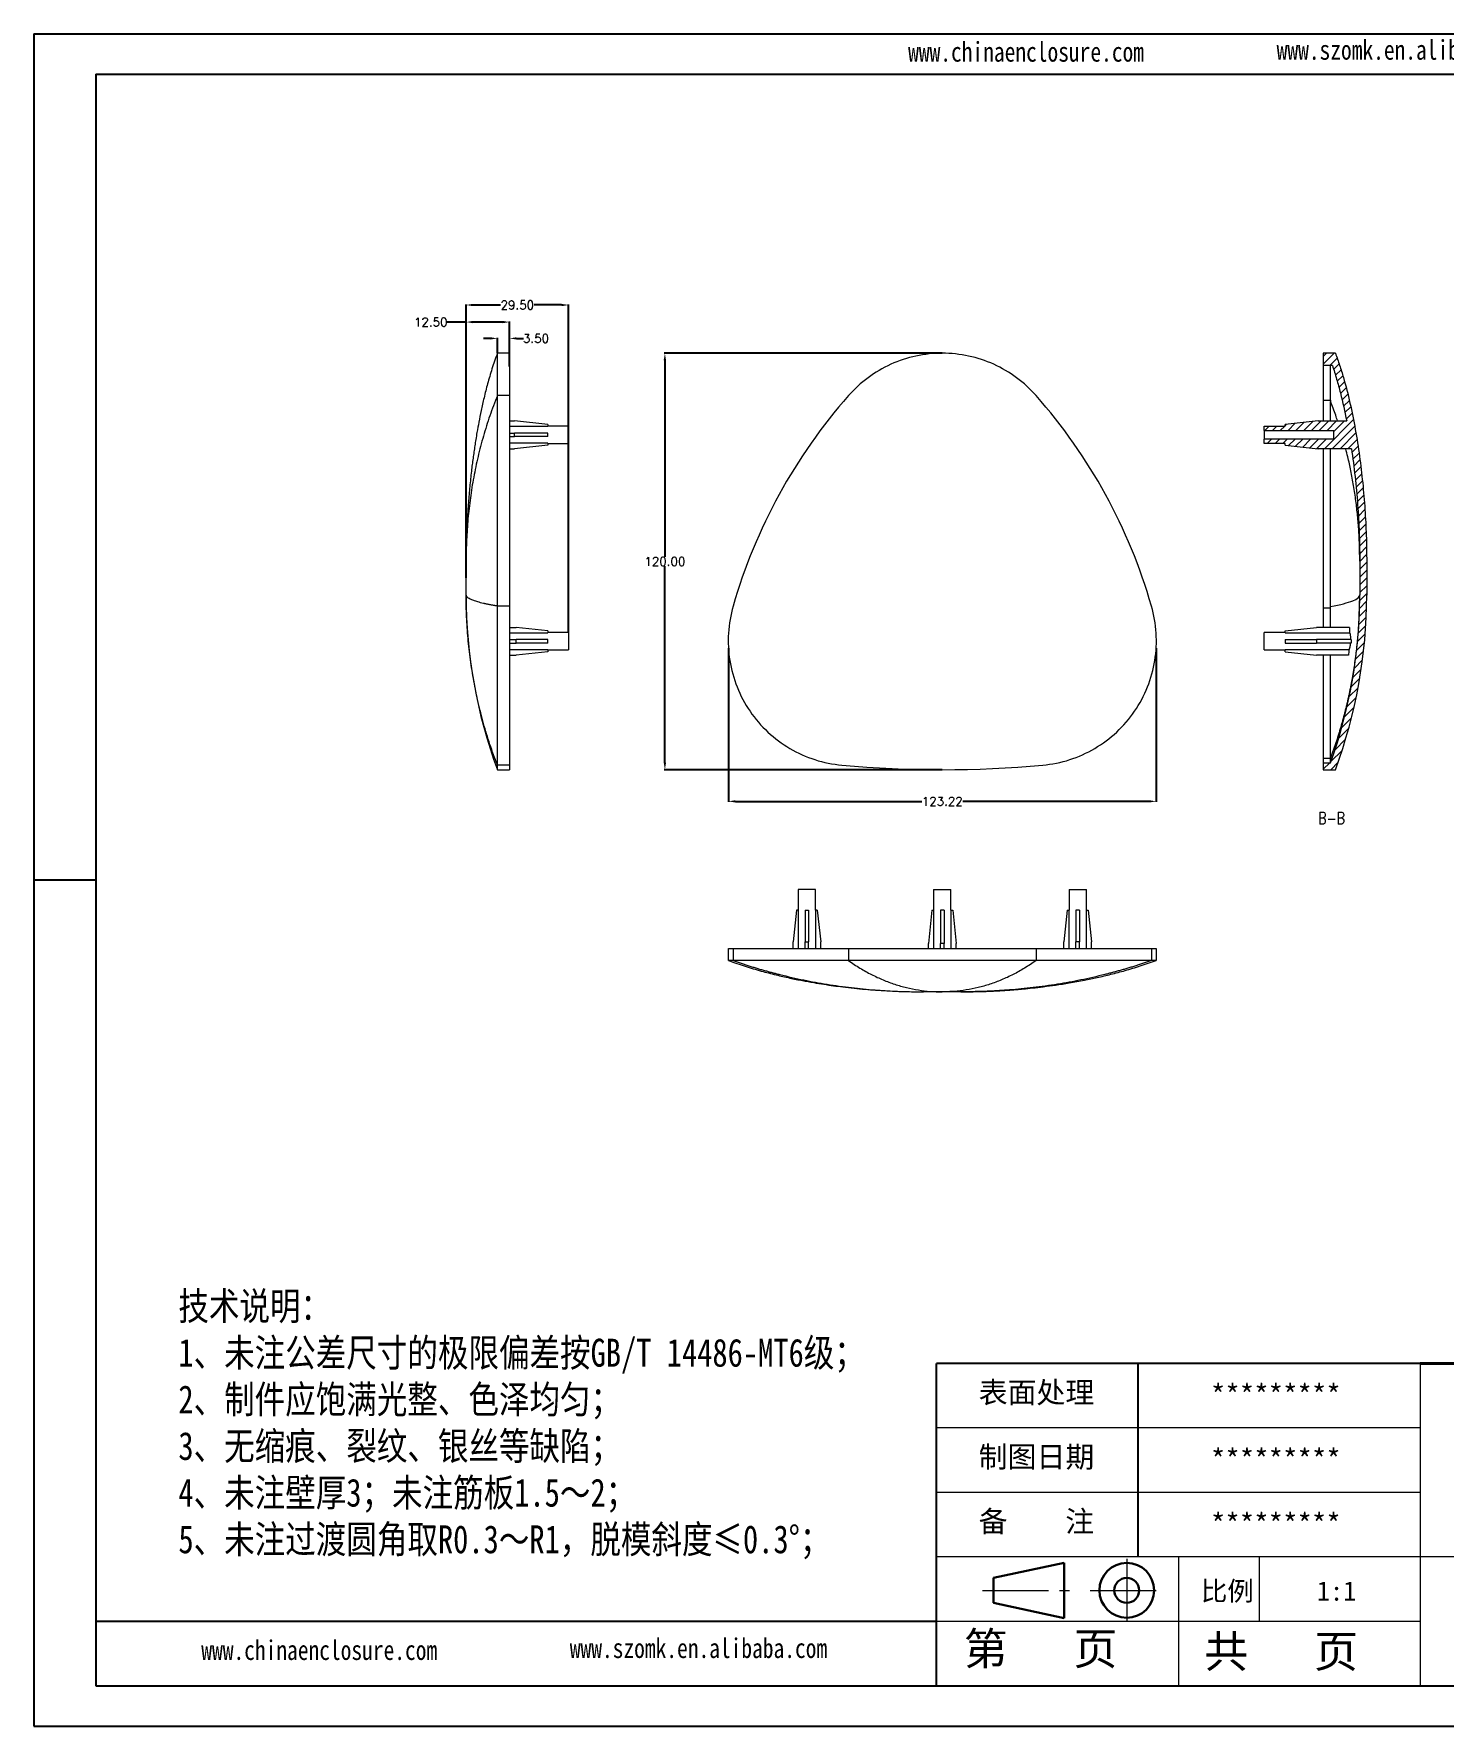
# Model space of a CAD drawing. Header units: inches. Extents: x 1474 to 2938, y 573 to 1061.
# Drawn here: x 2248.6 to 2654.8, y 573 to 1060.6 of the extents above; entities that cross this region are included whole.
import ezdxf

# ---------------------------------------------------------------- set-up
doc = ezdxf.new("R2010")
doc.units = ezdxf.units.IN
doc.linetypes.add('CENTER2', pattern=[28.575, 19.05, -3.175, 3.175, -3.175])
doc.layers.add('文字', color=81, linetype='Continuous')
for name, color, linetype, lineweight in [('粗实线', 7, 'Continuous', 30), ('细实线', 3, 'Continuous', 9), ('细点划线', 2, 'CENTER2', 9)]:
    doc.layers.add(name, color=color, linetype=linetype, lineweight=lineweight)
doc.styles.add('SLDTEXTSTYLE3', font='TXT', dxfattribs={"width": 0.75, "bigfont": 'bigfont'})
doc.styles.get("Standard").update_dxf_attribs({"font": 'txt', "bigfont": 'gbcbig.shx'})
doc.styles.add('宋体', font='', dxfattribs={"width": 0.8, "height": 3.5})
doc.styles.get('宋体').set_extended_font_data('SimSun')
doc.dimstyles.new('2.5', dxfattribs={"dimtxt": 2.5, "dimasz": 2, "dimexe": 0.18, "dimexo": 0.0625, "dimgap": 0.09, "dimtad": 0, "dimtih": 1, "dimtoh": 1, "dimzin": 0, "dimdsep": 46, "dimtxsty": 'Standard', "dimcen": 2, "dimadec": 0, "dimazin": 0, "dimtfac": 1, "dimtofl": 0, "dimtmove": 0, "dimatfit": 3, "dimfxl": 1, "dimtolj": 1, "dimtzin": 0, "dimarcsym": 0})

# ---------------------------------------------------------------- blocks, each defined once
blk = doc.blocks.new('*D110')
at = {"color": 0, "lineweight": -2}
for p, q in [((2510.19, 968.53), (2430.16, 968.53)), ((2430.34, 966.53), (2430.34, 909.87)), ((2430.34, 850.53), (2430.34, 907.19)), ((2510.19, 848.53), (2430.16, 848.53))]:
    blk.add_line(p, q, dxfattribs=at)
at = {"color": 0}
for points in [[(2430, 966.53), (2430.67, 966.53), (2430.34, 968.53)], [(2430, 850.53), (2430.67, 850.53), (2430.34, 848.53)]]:
    blk.add_solid(points, dxfattribs=at)
at = {"layer": 'Defpoints', "color": 0}
for p in [(2430.34, 968.53), (2510.25, 968.53), (2510.25, 848.53)]:
    blk.add_point(p, dxfattribs=at)
at = {"color": 0, "insert": (2430.34, 908.53), "char_height": 2.5, "attachment_point": 5}
blk.add_mtext('\\A1;120.00', dxfattribs=at)
blk = doc.blocks.new('*D111')
at = {"color": 0, "lineweight": -2}
for p, q in [((2448.64, 883.53), (2448.64, 839.24)), ((2571.86, 883.53), (2571.86, 839.24)), ((2450.64, 839.42), (2504.33, 839.42)), ((2569.86, 839.42), (2516.18, 839.42))]:
    blk.add_line(p, q, dxfattribs=at)
at = {"color": 0}
for points in [[(2450.64, 839.75), (2450.64, 839.08), (2448.64, 839.42)], [(2569.86, 839.75), (2569.86, 839.08), (2571.86, 839.42)]]:
    blk.add_solid(points, dxfattribs=at)
at = {"layer": 'Defpoints', "color": 0}
for p in [(2448.64, 883.6), (2571.86, 883.6), (2571.86, 839.42)]:
    blk.add_point(p, dxfattribs=at)
at = {"color": 0, "insert": (2510.25, 839.42), "char_height": 2.5, "attachment_point": 5}
blk.add_mtext('\\A1;123.22', dxfattribs=at)
blk = doc.blocks.new('*D116')
at = {"color": 0, "lineweight": -2}
for p, q in [((2373.08, 903.82), (2373.08, 982.61)), ((2375.08, 982.43), (2382.95, 982.43)), ((2400.58, 982.43), (2392.71, 982.43)), ((2402.58, 888.09), (2402.58, 982.61))]:
    blk.add_line(p, q, dxfattribs=at)
at = {"color": 0}
for points in [[(2375.08, 982.76), (2375.08, 982.09), (2373.08, 982.43)], [(2400.58, 982.76), (2400.58, 982.09), (2402.58, 982.43)]]:
    blk.add_solid(points, dxfattribs=at)
at = {"layer": 'Defpoints', "color": 0}
for p in [(2402.58, 982.43), (2373.08, 903.75), (2402.58, 888.03)]:
    blk.add_point(p, dxfattribs=at)
at = {"color": 0, "insert": (2387.83, 982.43), "char_height": 2.5, "attachment_point": 5}
blk.add_mtext('\\A1;29.50', dxfattribs=at)
blk = doc.blocks.new('*D117')
at = {"color": 0, "lineweight": -2}
for p, q in [((2380.08, 972.81), (2378.08, 972.81)), ((2382.08, 968.59), (2382.08, 972.99)), ((2385.58, 968.59), (2385.58, 972.99)), ((2387.58, 972.81), (2389.58, 972.81))]:
    blk.add_line(p, q, dxfattribs=at)
at = {"color": 0}
for points in [[(2380.08, 973.14), (2380.08, 972.48), (2382.08, 972.81)], [(2387.58, 973.14), (2387.58, 972.48), (2385.58, 972.81)]]:
    blk.add_solid(points, dxfattribs=at)
at = {"layer": 'Defpoints', "color": 0}
for p in [(2382.08, 972.81), (2382.08, 968.53), (2385.58, 968.53)]:
    blk.add_point(p, dxfattribs=at)
at = {"color": 0, "insert": (2393.21, 972.81), "char_height": 2.5, "attachment_point": 5}
blk.add_mtext('\\A1;3.50', dxfattribs=at)
blk = doc.blocks.new('*D118')
at = {"color": 0, "lineweight": -2}
for p, q in [((2373.08, 977.51), (2367.37, 977.51)), ((2373.08, 903.88), (2373.08, 977.69)), ((2383.58, 977.51), (2375.08, 977.51)), ((2385.58, 964.74), (2385.58, 977.69))]:
    blk.add_line(p, q, dxfattribs=at)
at = {"color": 0}
for points in [[(2375.08, 977.85), (2375.08, 977.18), (2373.08, 977.51)], [(2383.58, 977.85), (2383.58, 977.18), (2385.58, 977.51)]]:
    blk.add_solid(points, dxfattribs=at)
at = {"layer": 'Defpoints', "color": 0}
for p in [(2373.08, 977.51), (2385.58, 964.68), (2373.08, 903.82)]:
    blk.add_point(p, dxfattribs=at)
at = {"color": 0, "insert": (2362.9, 977.51), "char_height": 2.5, "attachment_point": 5}
blk.add_mtext('\\A1;12.50', dxfattribs=at)

msp = doc.modelspace()

# ---------------------------------------------------------------- hatches: boundary and pattern name
at = {"linetype": 'Continuous', "lineweight": 0}
h = msp.add_hatch(dxfattribs=at)
h.set_pattern_fill('ANSI31', color=4, scale=0.5, style=0)
edge = h.paths.add_edge_path(flags=0)
edge.add_spline(control_points=[(2628.107, 941.031), (2628.389, 939.13), (2628.645, 937.224), (2628.875, 935.316), (2629.408, 930.899), (2629.812, 926.464), (2630.087, 922.023), (2630.363, 917.566), (2630.503, 913.099), (2630.503, 908.634), (2630.503, 908.634), (2630.503, 908.634), (2630.503, 908.634)], knot_values=[0.0265525, 0.0265525, 0.0265525, 0.0265525, 0.0323113, 0.0323113, 0.0323113, 0.0456417, 0.0456417, 0.0456417, 0.0590201, 0.0590201, 0.0590201, 0.0590202, 0.0590202, 0.0590202, 0.0590202], weights=[1, 1, 1, 1, 1, 1, 1, 1, 1, 1, 1, 1, 1], degree=3, periodic=0)
edge.add_line((2630.503, 908.634), (2630.503, 898.82))
edge.add_arc((2487.503, 898.82), 143, 340.26402, 360, ccw=False)
edge.add_line((2622.103, 850.531), (2620.003, 850.531))
edge.add_line((2620.003, 850.531), (2620.003, 848.531))
edge.add_line((2620.003, 848.531), (2623.503, 848.531))
edge.add_arc((2487.503, 898.82), 145, 339.70695, 360)
edge.add_line((2632.503, 898.82), (2632.503, 908.634))
edge.add_spline(control_points=[(2632.503, 908.634), (2632.503, 908.634), (2632.503, 908.634), (2632.503, 908.634), (2632.503, 911.145), (2632.46, 913.657), (2632.373, 916.167), (2632.286, 918.674), (2632.155, 921.18), (2631.983, 923.682), (2631.64, 928.667), (2631.14, 933.644), (2630.472, 938.596), (2629.786, 943.678), (2628.922, 948.742), (2627.798, 953.745), (2626.674, 958.752), (2625.249, 963.704), (2623.503, 968.531)], knot_values=[-0.0000001, -0.0000001, -0.0000001, -0.0000001, 0, 0, 0, 0.0075342, 0.0075342, 0.0075342, 0.0150594, 0.0150594, 0.0150594, 0.0300558, 0.0300558, 0.0300558, 0.0454479, 0.0454479, 0.0454479, 0.0608686, 0.0608686, 0.0608686, 0.0608686], weights=[1, 1, 1, 1, 1, 1, 1, 1, 1, 1, 1, 1, 1, 1, 1, 1, 1, 1, 1], degree=3, periodic=0)
edge.add_line((2623.503, 968.531), (2620.003, 968.531))
edge.add_line((2620.003, 968.531), (2620.003, 965.031))
edge.add_line((2620.003, 965.031), (2622.61, 965.031))
edge.add_spline(control_points=[(2622.61, 965.031), (2624.13, 960.529), (2625.316, 955.91), (2626.291, 951.259), (2626.447, 950.518), (2626.597, 949.775), (2626.741, 949.031)], knot_values=[0.0019206, 0.0019206, 0.0019206, 0.0019206, 0.016175, 0.016175, 0.016175, 0.0184446, 0.0184446, 0.0184446, 0.0184446], weights=[1, 1, 1, 1, 1, 1, 1], degree=3, periodic=0)
edge.add_line((2626.741, 949.031), (2618.554, 949.031))
edge.add_line((2618.554, 949.031), (2609.003, 948.031))
edge.add_line((2609.003, 948.031), (2609.003, 947.531))
edge.add_line((2609.003, 947.531), (2603.003, 947.531))
edge.add_line((2603.003, 947.531), (2603.003, 946.281))
edge.add_line((2603.003, 946.281), (2623.003, 946.281))
edge.add_line((2623.003, 946.281), (2623.003, 943.781))
edge.add_line((2623.003, 943.781), (2603.003, 943.781))
edge.add_line((2603.003, 943.781), (2603.003, 942.531))
edge.add_line((2603.003, 942.531), (2609.003, 942.531))
edge.add_line((2609.003, 942.531), (2609.003, 942.031))
edge.add_line((2609.003, 942.031), (2618.554, 941.031))
edge.add_line((2618.554, 941.031), (2628.107, 941.031))

# ---------------------------------------------------------------- linework, layer by layer
for p, q in [((2248.556, 1060.556), (2938.16, 1060.556)), ((2248.556, 1060.556), (2248.556, 572.957)), ((2266.4, 1048.946), (2926.551, 1048.946)), ((2266.4, 1048.946), (2266.4, 584.566)), ((2266.4, 816.756), (2248.556, 816.756)), ((2248.556, 798.697), (2248.556, 572.957)), ((2647.923, 677.442), (2508.609, 677.442)), ((2508.609, 584.566), (2508.609, 677.442)), ((2566.656, 621.717), (2566.656, 677.442)), ((2508.609, 603.141), (2266.4, 603.141)), ((2266.4, 584.566), (2926.551, 584.566)), ((2248.556, 572.957), (2938.16, 572.957)), ((2248.556, 572.957), (2567.817, 572.957))]:
    msp.add_line(p, q)
at = {"color": 7, "linetype": 'Continuous', "lineweight": 15}
for p, q in [((2385.581, 968.531), (2382.081, 968.531)), ((2620.003, 968.531), (2620.003, 965.031)), ((2623.503, 968.531), (2620.003, 968.531)), ((2622.61, 965.031), (2620.003, 965.031)), ((2382.081, 895.681), (2382.081, 956.32)), ((2385.581, 956.32), (2382.081, 956.32)), ((2385.581, 956.32), (2385.581, 895.681)), ((2620.003, 954.999), (2622.102, 954.999)), ((2620.003, 954.999), (2620.003, 949.031)), ((2622.103, 949.031), (2622.103, 954.655)), ((2385.581, 949.031), (2387.029, 949.031)), ((2385.581, 947.48), (2396.581, 947.48)), ((2396.581, 948.031), (2387.029, 949.031)), ((2396.581, 948.031), (2396.581, 947.48)), ((2402.581, 947.531), (2396.581, 947.531)), ((2402.581, 947.531), (2402.581, 942.531)), ((2603.003, 946.281), (2603.003, 947.531)), ((2603.003, 947.531), (2609.003, 947.531)), ((2603.003, 946.281), (2623.003, 946.281)), ((2603.003, 946.281), (2603.003, 943.781)), ((2618.554, 949.031), (2609.003, 948.031)), ((2609.003, 947.531), (2609.003, 948.031)), ((2618.554, 949.031), (2626.741, 949.031)), ((2623.003, 943.781), (2623.003, 946.281)), ((2385.581, 945.531), (2387.029, 945.531)), ((2385.581, 944.531), (2387.029, 944.531)), ((2396.581, 942.581), (2385.581, 942.581)), ((2387.029, 944.531), (2387.029, 945.531)), ((2396.581, 945.531), (2387.029, 945.531)), ((2396.581, 944.531), (2387.029, 944.531)), ((2396.581, 942.031), (2387.029, 941.031)), ((2396.581, 944.531), (2396.581, 945.531)), ((2396.581, 942.581), (2396.581, 942.031)), ((2396.581, 942.531), (2402.581, 942.531)), ((2603.003, 942.531), (2603.003, 943.781)), ((2623.003, 943.781), (2603.003, 943.781)), ((2609.003, 942.531), (2603.003, 942.531)), ((2609.003, 942.031), (2609.003, 942.531)), ((2609.003, 942.031), (2618.554, 941.031)), ((2385.581, 941.031), (2387.029, 941.031)), ((2628.107, 941.031), (2618.554, 941.031)), ((2620.003, 941.031), (2620.003, 895.127)), ((2622.103, 895.573), (2622.103, 941.031)), ((2373.081, 898.874), (2373.081, 908.634)), ((2630.503, 908.634), (2630.503, 898.82)), ((2632.503, 908.634), (2632.503, 898.82)), ((2373.081, 898.82), (2373.081, 898.874)), ((2385.581, 895.681), (2382.081, 895.681)), ((2620.003, 895.127), (2622.102, 895.127)), ((2385.581, 889.531), (2387.524, 889.531)), ((2385.581, 887.98), (2396.581, 887.98)), ((2396.581, 888.531), (2387.524, 889.531)), ((2396.581, 888.531), (2396.581, 887.98)), ((2402.581, 888.031), (2396.581, 888.031)), ((2402.581, 888.031), (2402.581, 883.031)), ((2609.003, 888.031), (2603.003, 888.031)), ((2603.003, 885.531), (2603.003, 888.031)), ((2609.003, 888.531), (2618.059, 889.531)), ((2609.003, 887.98), (2609.003, 888.531)), ((2609.003, 887.98), (2627.562, 887.98)), ((2627.578, 889.531), (2618.059, 889.531)), ((2385.581, 886.031), (2387.524, 886.031)), ((2385.581, 885.031), (2387.524, 885.031)), ((2396.581, 883.081), (2385.581, 883.081)), ((2387.524, 885.031), (2387.524, 886.031)), ((2396.581, 886.031), (2387.524, 886.031)), ((2396.581, 885.031), (2387.524, 885.031)), ((2396.581, 885.031), (2396.581, 886.031)), ((2396.581, 883.081), (2396.581, 882.531)), ((2396.581, 883.031), (2402.581, 883.031)), ((2603.003, 883.031), (2603.003, 885.531)), ((2603.003, 883.031), (2609.003, 883.031)), ((2609.003, 886.031), (2609.003, 885.031)), ((2609.003, 886.031), (2618.059, 886.031)), ((2609.003, 885.031), (2618.059, 885.031)), ((2627.378, 883.081), (2609.003, 883.081)), ((2609.003, 882.531), (2609.003, 883.081)), ((2628.067, 886.031), (2618.059, 886.031)), ((2618.059, 886.031), (2618.059, 885.031)), ((2628.021, 885.031), (2618.059, 885.031)), ((2385.581, 881.531), (2387.524, 881.531)), ((2396.581, 882.531), (2387.524, 881.531)), ((2609.003, 882.531), (2618.059, 881.531)), ((2627.28, 881.531), (2618.059, 881.531)), ((2385.581, 849.85), (2382.081, 849.85)), ((2382.081, 848.531), (2382.081, 849.85)), ((2382.081, 848.531), (2385.581, 848.531)), ((2385.581, 849.85), (2385.581, 848.531)), ((2620.003, 851.841), (2622.101, 851.841)), ((2620.003, 851.841), (2620.003, 850.531)), ((2620.003, 850.531), (2620.003, 848.531)), ((2620.003, 850.531), (2622.103, 850.531)), ((2620.003, 848.531), (2623.503, 848.531)), ((2622.103, 850.531), (2622.103, 851.797)), ((2468.752, 814.042), (2468.752, 808.042)), ((2473.752, 814.042), (2468.752, 814.042)), ((2473.752, 808.042), (2473.752, 814.042)), ((2507.752, 814.042), (2507.752, 808.042)), ((2507.752, 814.042), (2512.752, 814.042)), ((2512.752, 808.042), (2512.752, 814.042)), ((2546.752, 814.042), (2546.752, 808.042)), ((2546.752, 814.042), (2551.752, 814.042)), ((2551.752, 808.042), (2551.752, 814.042)), ((2468.252, 808.042), (2467.252, 798.986)), ((2468.803, 808.042), (2468.252, 808.042)), ((2468.803, 797.042), (2468.803, 808.042)), ((2470.752, 808.042), (2470.752, 798.986)), ((2470.752, 808.042), (2471.752, 808.042)), ((2471.752, 808.042), (2471.752, 798.986)), ((2473.702, 808.042), (2473.702, 797.042)), ((2474.252, 808.042), (2473.702, 808.042)), ((2474.252, 808.042), (2475.252, 798.986)), ((2507.252, 808.042), (2506.252, 798.49)), ((2507.252, 808.042), (2507.803, 808.042)), ((2507.803, 797.042), (2507.803, 808.042)), ((2510.752, 808.042), (2509.752, 808.042)), ((2509.752, 808.042), (2509.752, 798.49)), ((2510.752, 808.042), (2510.752, 798.49)), ((2512.702, 808.042), (2512.702, 797.042)), ((2512.702, 808.042), (2513.252, 808.042)), ((2513.252, 808.042), (2514.252, 798.49)), ((2546.252, 808.042), (2545.252, 798.986)), ((2546.252, 808.042), (2546.803, 808.042)), ((2546.803, 797.042), (2546.803, 808.042)), ((2549.752, 808.042), (2548.752, 808.042)), ((2548.752, 808.042), (2548.752, 798.986)), ((2549.752, 808.042), (2549.752, 798.986)), ((2551.702, 808.042), (2551.702, 797.042)), ((2551.702, 808.042), (2552.252, 808.042)), ((2552.252, 808.042), (2553.252, 798.986)), ((2448.583, 797.042), (2448.583, 793.542)), ((2449.994, 797.042), (2449.994, 793.542)), ((2449.994, 797.042), (2483.233, 797.042)), ((2467.252, 797.042), (2467.252, 798.986)), ((2470.752, 798.986), (2471.752, 798.986)), ((2470.752, 797.042), (2470.752, 798.986)), ((2471.752, 797.042), (2471.752, 798.986)), ((2475.252, 797.042), (2475.252, 798.986)), ((2483.233, 797.042), (2483.233, 793.542)), ((2506.252, 797.042), (2506.252, 798.49)), ((2510.752, 798.49), (2509.752, 798.49)), ((2509.752, 797.042), (2509.752, 798.49)), ((2510.752, 797.042), (2510.752, 798.49)), ((2514.252, 797.042), (2514.252, 798.49)), ((2537.272, 797.042), (2537.272, 793.542)), ((2537.272, 797.042), (2570.511, 797.042)), ((2545.252, 797.042), (2545.252, 798.986)), ((2549.752, 798.986), (2548.752, 798.986)), ((2548.752, 797.042), (2548.752, 798.986)), ((2549.752, 797.042), (2549.752, 798.986)), ((2553.252, 797.042), (2553.252, 798.986)), ((2570.511, 797.042), (2570.511, 793.542)), ((2571.922, 793.542), (2571.922, 797.042)), ((2483.233, 793.542), (2449.994, 793.542)), ((2570.511, 793.542), (2537.272, 793.542)), ((2510.252, 784.542), (2504.882, 784.542)), ((2515.623, 784.542), (2510.252, 784.542))]:
    msp.add_line(p, q, dxfattribs=at)
for centre, radius, start, end in [((2601.882, 851.854), 158.085, 138.63725, 163.90467), ((2418.622, 851.854), 158.085, 16.09533, 41.36275), ((2518.081, 898.82), 145, 180, 200.29305), ((2487.503, 898.82), 143, 340.26402, 0), ((2487.503, 898.82), 145, 339.70695, 0), ((2510.252, 1166.793), 318.262, 264.78215, 275.21785)]:
    msp.add_arc(centre, radius, start, end, dxfattribs=at)
for points, knots in [([(2382.081, 968.531), (2381.55, 967.028), (2380.522, 964.118), (2379.272, 959.828), (2378.248, 955.822), (2377.419, 952.137), (2376.751, 948.806), (2376.248, 946.024), (2375.87, 943.753), (2375.578, 941.878), (2375.314, 940.081), (2375.064, 938.268), (2374.825, 936.415), (2374.497, 933.689), (2374.112, 930.049), (2373.721, 925.543), (2373.423, 921.098), (2373.222, 916.836), (2373.102, 912.708), (2373.088, 909.996), (2373.081, 908.634)], [0, 0, 0, 0, 0.0785798, 0.152108, 0.2202285, 0.2824086, 0.3383212, 0.3876894, 0.4217712, 0.4518301, 0.4812541, 0.511337, 0.5420554, 0.5733834, 0.6466875, 0.7224934, 0.7963899, 0.8663104, 0.9328279, 1, 1, 1, 1]), ([(2382.081, 956.32), (2382.081, 958.232), (2382.081, 959.964), (2382.081, 962.992), (2382.081, 964.288), (2382.081, 966.385), (2382.081, 967.187), (2382.081, 968.26), (2382.081, 968.531), (2382.081, 968.531)], [0.5, 0.5, 0.5, 0.5, 0.625, 0.625, 0.75, 0.75, 0.875, 0.875, 1, 1, 1, 1]), ([(2385.581, 968.531), (2385.581, 968.53), (2385.581, 968.528), (2385.581, 968.513), (2385.581, 968.489), (2385.581, 968.456), (2385.581, 968.413), (2385.581, 968.36), (2385.581, 968.298), (2385.581, 968.227), (2385.581, 968.145), (2385.581, 968.054), (2385.581, 967.954), (2385.581, 967.844), (2385.581, 967.507), (2385.581, 966.787), (2385.581, 965.398), (2385.581, 963.641), (2385.581, 962.033), (2385.581, 960.819), (2385.581, 960.131), (2385.581, 959.419), (2385.581, 958.682), (2385.581, 957.92), (2385.581, 957.135), (2385.581, 956.592), (2385.581, 956.32)], [0, 0, 0, 0, 0.0192893, 0.0385508, 0.0577896, 0.0770107, 0.0962195, 0.1154209, 0.1346202, 0.1538225, 0.1730329, 0.1922567, 0.2114989, 0.2307646, 0.250059, 0.3750222, 0.5000034, 0.6249666, 0.7499478, 0.7857453, 0.8214627, 0.8571328, 0.8927886, 0.9284631, 0.9641893, 1, 1, 1, 1]), ([(2537.272, 956.32), (2535.589, 958.232), (2533.702, 959.964), (2529.607, 962.992), (2527.398, 964.288), (2522.757, 966.385), (2520.324, 967.187), (2515.345, 968.26), (2512.799, 968.531), (2507.706, 968.531), (2505.159, 968.26), (2500.18, 967.187), (2497.748, 966.385), (2493.106, 964.288), (2490.898, 962.992), (2486.802, 959.964), (2484.916, 958.232), (2483.233, 956.32)], [0, 0, 0, 0, 0.125, 0.125, 0.25, 0.25, 0.375, 0.375, 0.5, 0.5, 0.625, 0.625, 0.75, 0.75, 0.875, 0.875, 1, 1, 1, 1]), ([(2623.503, 968.531), (2623.918, 967.382), (2624.32, 966.236), (2625.089, 963.914), (2625.455, 962.735), (2626.5, 959.14), (2627.129, 956.685), (2628.266, 951.696), (2628.774, 949.158), (2629.681, 944.041), (2630.081, 941.462), (2630.785, 936.301), (2631.089, 933.72), (2631.607, 928.593), (2631.822, 926.051), (2632.165, 921.015), (2632.292, 918.52), (2632.419, 914.803), (2632.466, 912.95), (2632.497, 910.484), (2632.503, 909.251), (2632.503, 908.634)], [0, 0, 0, 0, 0.0625, 0.0625, 0.125, 0.125, 0.25, 0.25, 0.375, 0.375, 0.5, 0.5, 0.625, 0.625, 0.75, 0.75, 0.875, 0.875, 0.9375, 0.96875, 1, 1, 1, 1]), ([(2620.003, 964.982), (2620.003, 964.892), (2620.003, 964.535), (2620.003, 963.672), (2620.003, 962.397), (2620.003, 960.885), (2620.003, 959.15), (2620.003, 957.203), (2620.003, 955.734), (2620.003, 954.999)], [0, 0, 0, 0, 0.0528379, 0.2089163, 0.3649944, 0.5213243, 0.6776531, 0.8388269, 1, 1, 1, 1]), ([(2622.102, 954.999), (2622.099, 955.519), (2622.094, 956.744), (2622.089, 958.51), (2622.087, 960.272), (2622.086, 961.838), (2622.087, 963.19), (2622.088, 964.272), (2622.089, 964.795), (2622.089, 965.031)], [0, 0, 0, 0, 0.1124671, 0.2648095, 0.4176962, 0.5705827, 0.7229249, 0.8752713, 1, 1, 1, 1]), ([(2622.61, 965.031), (2623.051, 963.724), (2623.465, 962.41), (2624.237, 959.766), (2624.598, 958.437), (2625.618, 954.433), (2626.215, 951.738), (2626.741, 949.031)], [0, 0, 0, 0, 0.25, 0.25, 0.5, 0.5, 1, 1, 1, 1]), ([(2382.081, 956.32), (2381.693, 955.356), (2381.319, 954.389), (2380.597, 952.451), (2380.25, 951.481), (2379.246, 948.563), (2378.629, 946.611), (2377.496, 942.692), (2376.98, 940.725), (2376.047, 936.777), (2375.629, 934.796), (2374.891, 930.821), (2374.571, 928.826), (2374.023, 924.823), (2373.797, 922.815), (2373.437, 918.786), (2373.303, 916.764), (2373.169, 913.722), (2373.119, 912.199), (2373.086, 910.163), (2373.081, 909.144), (2373.081, 908.634)], [0, 0, 0, 0, 0.0625, 0.0625, 0.125, 0.125, 0.25, 0.25, 0.375, 0.375, 0.5, 0.5, 0.625, 0.625, 0.75, 0.75, 0.875, 0.875, 0.9375, 0.96875, 1, 1, 1, 1]), ([(2628.107, 941.031), (2628.505, 938.352), (2628.849, 935.663), (2629.442, 930.276), (2629.691, 927.578), (2630.094, 922.174), (2630.248, 919.467), (2630.401, 915.407), (2630.439, 914.053), (2630.477, 912.021), (2630.487, 911.344), (2630.499, 909.989), (2630.503, 909.31), (2630.503, 908.634)], [0, 0, 0, 0, 0.25, 0.25, 0.5, 0.5, 0.75, 0.75, 0.875, 0.875, 0.9375, 0.9375, 1, 1, 1, 1]), ([(2382.081, 895.681), (2381.948, 895.703), (2381.685, 895.747), (2381.302, 895.814), (2380.93, 895.88), (2380.569, 895.946), (2380.219, 896.011), (2379.88, 896.076), (2379.551, 896.141), (2379.232, 896.206), (2378.924, 896.271), (2378.625, 896.335), (2378.337, 896.399), (2377.566, 896.575), (2376.452, 896.859), (2375.193, 897.26), (2374.24, 897.659), (2373.697, 897.984), (2373.408, 898.227), (2373.257, 898.393), (2373.154, 898.556), (2373.092, 898.716), (2373.084, 898.821), (2373.081, 898.874)], [0, 0, 0, 0, 0.02164384, 0.04315508, 0.06453369, 0.08577966, 0.10689296, 0.12787359, 0.14872153, 0.16943676, 0.19001927, 0.21046906, 0.23078612, 0.25097044, 0.3780221, 0.50005703, 0.62729016, 0.74918142, 0.80118472, 0.85226821, 0.90243168, 0.95167537, 1, 1, 1, 1]), ([(2382.081, 849.85), (2381.699, 850.842), (2381.33, 851.836), (2380.618, 853.829), (2380.275, 854.827), (2379.283, 857.827), (2378.671, 859.834), (2377.545, 863.863), (2377.03, 865.885), (2376.097, 869.943), (2375.678, 871.98), (2374.935, 876.066), (2374.61, 878.116), (2374.053, 882.23), (2373.822, 884.294), (2373.544, 887.401), (2373.463, 888.438), (2373.324, 890.516), (2373.266, 891.556), (2373.173, 893.641), (2373.139, 894.685), (2373.092, 896.777), (2373.081, 897.825), (2373.081, 898.874)], [0, 0, 0, 0, 0.0625, 0.0625, 0.125, 0.125, 0.25, 0.25, 0.375, 0.375, 0.5, 0.5, 0.625, 0.625, 0.75, 0.75, 0.8125, 0.8125, 0.875, 0.875, 0.9375, 0.9375, 1, 1, 1, 1]), ([(2622.103, 895.573), (2624.996, 896.097), (2627.092, 896.633), (2629.847, 897.731), (2630.503, 898.293), (2630.503, 898.874)], [0, 0, 0, 0, 0.5, 0.5, 1, 1, 1, 1]), ([(2622.103, 851.797), (2622.235, 852.154), (2622.499, 852.869), (2622.883, 853.942), (2623.258, 855.017), (2623.622, 856.092), (2623.976, 857.167), (2624.32, 858.243), (2624.654, 859.319), (2624.978, 860.395), (2625.292, 861.472), (2625.596, 862.548), (2625.891, 863.625), (2626.175, 864.701), (2626.45, 865.777), (2626.716, 866.853), (2626.971, 867.929), (2627.218, 869.004), (2627.455, 870.078), (2627.682, 871.152), (2627.9, 872.226), (2628.109, 873.298), (2628.382, 874.763), (2628.703, 876.619), (2629.054, 878.868), (2629.365, 881.113), (2629.638, 883.354), (2629.872, 885.59), (2630.069, 887.82), (2630.229, 890.044), (2630.352, 892.262), (2630.439, 894.473), (2630.493, 896.676), (2630.499, 898.142), (2630.503, 898.874)], [0, 0, 0, 0, 0.0235937, 0.0471427, 0.070647, 0.0941066, 0.1175213, 0.1408912, 0.1642163, 0.1874965, 0.2107317, 0.2339219, 0.2570671, 0.2801672, 0.3032221, 0.3262319, 0.3491965, 0.3721158, 0.3949898, 0.4178185, 0.4406017, 0.4633395, 0.4860317, 0.5336186, 0.5810349, 0.6282799, 0.6753531, 0.7222538, 0.7689813, 0.8155351, 0.8619145, 0.9081189, 0.9541476, 1, 1, 1, 1]), ([(2382.081, 849.85), (2382.081, 850.09), (2382.081, 850.621), (2382.081, 852.238), (2382.081, 853.324), (2382.081, 856), (2382.081, 857.589), (2382.081, 861.195), (2382.081, 863.21), (2382.081, 867.572), (2382.081, 869.917), (2382.081, 874.823), (2382.081, 877.384), (2382.081, 882.599), (2382.081, 885.253), (2382.081, 890.525), (2382.081, 893.143), (2382.081, 895.681)], [0, 0, 0, 0, 0.125, 0.125, 0.25, 0.25, 0.375, 0.375, 0.5, 0.5, 0.625, 0.625, 0.75, 0.75, 0.875, 0.875, 1, 1, 1, 1]), ([(2385.581, 895.681), (2385.581, 895.5), (2385.581, 895.137), (2385.581, 894.589), (2385.581, 894.04), (2385.581, 893.489), (2385.581, 892.935), (2385.581, 892.38), (2385.581, 891.358), (2385.581, 889.864), (2385.581, 887.891), (2385.581, 885.91), (2385.581, 883.27), (2385.581, 879.98), (2385.581, 876.104), (2385.581, 872.343), (2385.581, 868.744), (2385.581, 865.35), (2385.581, 862.203), (2385.581, 859.339), (2385.581, 856.794), (2385.581, 854.599), (2385.581, 853.083), (2385.581, 852.07), (2385.581, 851.412), (2385.581, 850.857), (2385.581, 850.483), (2385.581, 850.237), (2385.581, 850.08), (2385.581, 849.948), (2385.581, 849.882), (2385.581, 849.85)], [0, 0, 0, 0, 0.0089306, 0.0178578, 0.026784, 0.0357112, 0.0446417, 0.0535777, 0.0625215, 0.0937896, 0.1250352, 0.1562721, 0.1875492, 0.2500395, 0.3125298, 0.3750201, 0.4375104, 0.5000007, 0.562491, 0.6249812, 0.6874715, 0.7499618, 0.8124521, 0.8437206, 0.8749661, 0.906203, 0.9374798, 0.9531226, 0.968749, 0.9843709, 1, 1, 1, 1]), ([(2449.994, 895.681), (2449.262, 893.143), (2448.81, 890.525), (2448.489, 885.253), (2448.619, 882.599), (2449.457, 877.384), (2450.164, 874.823), (2452.12, 869.917), (2453.368, 867.572), (2456.348, 863.21), (2458.079, 861.195), (2461.939, 857.589), (2464.068, 856), (2468.622, 853.324), (2471.047, 852.238), (2476.075, 850.621), (2478.679, 850.09), (2481.309, 849.85)], [0, 0, 0, 0, 0.125, 0.125, 0.25, 0.25, 0.375, 0.375, 0.5, 0.5, 0.625, 0.625, 0.75, 0.75, 0.875, 0.875, 1, 1, 1, 1]), ([(2539.196, 849.85), (2541.826, 850.09), (2544.429, 850.621), (2549.458, 852.238), (2551.882, 853.324), (2556.436, 856), (2558.565, 857.589), (2562.425, 861.195), (2564.156, 863.21), (2567.136, 867.572), (2568.385, 869.917), (2570.341, 874.823), (2571.048, 877.384), (2571.885, 882.599), (2572.016, 885.253), (2571.695, 890.525), (2571.243, 893.143), (2570.511, 895.681)], [0, 0, 0, 0, 0.125, 0.125, 0.25, 0.25, 0.375, 0.375, 0.5, 0.5, 0.625, 0.625, 0.75, 0.75, 0.875, 0.875, 1, 1, 1, 1]), ([(2620.003, 895.127), (2620.003, 894.204), (2620.003, 892.362), (2620.003, 890.473), (2620.003, 889.531)], [0, 0, 0, 0, 0.5010815, 1, 1, 1, 1]), ([(2622.089, 889.531), (2622.09, 890.258), (2622.092, 892.151), (2622.098, 893.993), (2622.102, 895.127)], [0, 0, 0, 0, 0.3842626, 1, 1, 1, 1]), ([(2627.562, 887.98), (2627.603, 887.932), (2627.642, 887.849), (2627.692, 887.678), (2627.708, 887.613), (2627.738, 887.469), (2627.751, 887.388), (2627.775, 887.216), (2627.786, 887.125), (2627.804, 886.93), (2627.811, 886.826), (2627.829, 886.502), (2627.834, 886.273), (2627.832, 886.031)], [0, 0, 0, 0, 0.25, 0.25, 0.375, 0.375, 0.5, 0.5, 0.625, 0.625, 0.75, 0.75, 1, 1, 1, 1]), ([(2627.79, 885.031), (2627.771, 884.792), (2627.746, 884.557), (2627.689, 884.129), (2627.655, 883.93), (2627.601, 883.674), (2627.582, 883.595), (2627.543, 883.45), (2627.523, 883.384), (2627.462, 883.213), (2627.42, 883.13), (2627.378, 883.081)], [0, 0, 0, 0, 0.25, 0.25, 0.5, 0.5, 0.625, 0.625, 0.75, 0.75, 1, 1, 1, 1]), ([(2620.003, 881.531), (2620.003, 881.332), (2620.003, 880.181), (2620.003, 878.105), (2620.003, 875.333), (2620.003, 872.64), (2620.003, 870.042), (2620.003, 867.552), (2620.003, 865.188), (2620.003, 862.972), (2620.003, 860.921), (2620.003, 859.043), (2620.003, 857.352), (2620.003, 855.864), (2620.003, 854.593), (2620.003, 853.541), (2620.003, 852.717), (2620.003, 852.137), (2620.003, 851.936), (2620.003, 851.841)], [0, 0, 0, 0, 0.0129635, 0.075235, 0.1375064, 0.1995559, 0.2615989, 0.3238635, 0.3861281, 0.4481713, 0.510245, 0.5725409, 0.6348365, 0.69691, 0.7589416, 0.8211945, 0.8834475, 0.9454792, 1, 1, 1, 1]), ([(2622.101, 851.841), (2622.098, 851.948), (2622.091, 852.161), (2622.085, 852.772), (2622.082, 853.603), (2622.081, 854.677), (2622.082, 855.98), (2622.083, 857.515), (2622.086, 859.283), (2622.088, 861.361), (2622.09, 863.761), (2622.091, 866.324), (2622.091, 868.895), (2622.091, 871.432), (2622.09, 874.101), (2622.088, 876.849), (2622.087, 879.335), (2622.086, 880.899), (2622.086, 881.531)], [0, 0, 0, 0, 0.0603121, 0.1210324, 0.1830391, 0.245491, 0.308138, 0.3712437, 0.4357977, 0.5008524, 0.574492, 0.6488778, 0.7099395, 0.7714248, 0.8342471, 0.8975323, 0.9585937, 1, 1, 1, 1]), ([(2448.637, 797.042), (2448.629, 797.042), (2448.608, 797.042), (2449.029, 797.042), (2449.672, 797.042), (2449.994, 797.042)], [0, 0, 0, 0, 0.2163491, 0.6081728, 1, 1, 1, 1]), ([(2483.233, 797.042), (2483.363, 797.042), (2483.624, 797.042), (2484.024, 797.042), (2484.43, 797.042), (2484.843, 797.042), (2485.262, 797.042), (2485.688, 797.042), (2486.12, 797.042), (2486.559, 797.042), (2487.004, 797.042), (2487.455, 797.042), (2487.913, 797.042), (2488.378, 797.042), (2489.709, 797.042), (2492.001, 797.042), (2495.399, 797.042), (2498.963, 797.042), (2502.655, 797.042), (2506.432, 797.042), (2510.252, 797.042), (2514.072, 797.042), (2517.849, 797.042), (2521.541, 797.042), (2525.105, 797.042), (2528.503, 797.042), (2530.936, 797.042), (2532.527, 797.042), (2533.375, 797.042), (2534.2, 797.042), (2535.003, 797.042), (2535.783, 797.042), (2536.542, 797.042), (2537.028, 797.042), (2537.272, 797.042)], [0, 0, 0, 0, 0.00964762, 0.01928102, 0.02890275, 0.03851537, 0.04812145, 0.05772355, 0.06732427, 0.07692616, 0.08653181, 0.09614379, 0.10576466, 0.115397, 0.12504334, 0.18753188, 0.25002945, 0.31251799, 0.37501556, 0.4375041, 0.50000167, 0.56249021, 0.62498778, 0.68747632, 0.74997388, 0.81246243, 0.87495999, 0.89286072, 0.91072139, 0.92855843, 0.94638832, 0.96422757, 0.98209266, 1, 1, 1, 1]), ([(2570.511, 797.042), (2570.833, 797.042), (2571.476, 797.042), (2571.897, 797.042), (2571.875, 797.042), (2571.868, 797.042)], [0, 0, 0, 0, 0.3918272, 0.7836509, 1, 1, 1, 1]), ([(2449.994, 793.542), (2449.672, 793.542), (2449.029, 793.542), (2448.608, 793.542), (2448.629, 793.542), (2448.637, 793.542)], [0, 0, 0, 0, 0.3918272, 0.7836509, 1, 1, 1, 1]), ([(2448.662, 793.542), (2450.275, 792.978), (2453.401, 791.886), (2457.971, 790.54), (2462.242, 789.425), (2466.204, 788.517), (2469.825, 787.782), (2473.1, 787.19), (2476.088, 786.707), (2478.872, 786.302), (2481.778, 785.924), (2484.811, 785.578), (2487.966, 785.272), (2491.062, 785.024), (2494.298, 784.818), (2497.738, 784.661), (2501.304, 784.56), (2503.699, 784.548), (2504.882, 784.542)], [0, 0, 0, 0, 0.08754522, 0.16968194, 0.2463643, 0.3174206, 0.38267978, 0.44096876, 0.49346589, 0.54298815, 0.59090918, 0.65058299, 0.70721188, 0.76109895, 0.81694618, 0.87646823, 0.93902315, 1, 1, 1, 1]), ([(2449.994, 793.542), (2450.375, 793.41), (2451.134, 793.146), (2452.274, 792.764), (2453.409, 792.392), (2454.541, 792.031), (2455.668, 791.681), (2456.79, 791.341), (2457.908, 791.012), (2459.021, 790.694), (2460.129, 790.385), (2461.232, 790.087), (2462.33, 789.798), (2465.355, 789.027), (2470.248, 787.914), (2477.146, 786.655), (2483.996, 785.702), (2489.58, 785.158), (2493.761, 784.869), (2496.611, 784.718), (2499.413, 784.615), (2502.164, 784.553), (2503.981, 784.546), (2504.882, 784.542)], [0, 0, 0, 0, 0.02164355, 0.04315455, 0.06453298, 0.08577881, 0.10689204, 0.12787264, 0.14872061, 0.16943592, 0.19001856, 0.21046853, 0.23078583, 0.25097044, 0.37802034, 0.50005703, 0.62728839, 0.74918142, 0.8011842, 0.85226742, 0.9024309, 0.95167486, 1, 1, 1, 1]), ([(2537.272, 793.542), (2535.589, 793.542), (2533.702, 793.542), (2529.607, 793.542), (2527.398, 793.542), (2522.757, 793.542), (2520.324, 793.542), (2515.345, 793.542), (2512.799, 793.542), (2507.706, 793.542), (2505.159, 793.542), (2500.18, 793.542), (2497.748, 793.542), (2493.106, 793.542), (2490.898, 793.542), (2486.802, 793.542), (2484.916, 793.542), (2483.233, 793.542)], [0, 0, 0, 0, 0.125, 0.125, 0.25, 0.25, 0.375, 0.375, 0.5, 0.5, 0.625, 0.625, 0.75, 0.75, 0.875, 0.875, 1, 1, 1, 1]), ([(2483.233, 793.542), (2483.78, 793.154), (2484.327, 792.78), (2485.425, 792.059), (2485.975, 791.711), (2487.628, 790.707), (2488.734, 790.09), (2490.955, 788.957), (2492.069, 788.441), (2494.306, 787.508), (2495.428, 787.091), (2497.681, 786.353), (2498.811, 786.032), (2501.079, 785.485), (2502.217, 785.259), (2504.5, 784.898), (2505.646, 784.764), (2507.369, 784.63), (2508.232, 784.581), (2509.386, 784.547), (2509.963, 784.542), (2510.252, 784.542)], [0, 0, 0, 0, 0.0625, 0.0625, 0.125, 0.125, 0.25, 0.25, 0.375, 0.375, 0.5, 0.5, 0.625, 0.625, 0.75, 0.75, 0.875, 0.875, 0.9375, 0.96875, 1, 1, 1, 1]), ([(2537.272, 793.542), (2536.725, 793.154), (2536.177, 792.78), (2535.079, 792.059), (2534.53, 791.711), (2532.877, 790.707), (2531.77, 790.09), (2529.55, 788.957), (2528.435, 788.441), (2526.199, 787.508), (2525.076, 787.091), (2522.824, 786.353), (2521.693, 786.032), (2519.425, 785.485), (2518.287, 785.259), (2516.004, 784.898), (2514.859, 784.764), (2513.136, 784.63), (2512.272, 784.581), (2511.119, 784.547), (2510.541, 784.542), (2510.252, 784.542)], [0, 0, 0, 0, 0.0625, 0.0625, 0.125, 0.125, 0.25, 0.25, 0.375, 0.375, 0.5, 0.5, 0.625, 0.625, 0.75, 0.75, 0.875, 0.875, 0.9375, 0.96875, 1, 1, 1, 1]), ([(2515.623, 784.542), (2516.289, 784.544), (2517.627, 784.548), (2519.563, 784.578), (2521.328, 784.622), (2522.877, 784.673), (2524.314, 784.733), (2525.73, 784.802), (2527.158, 784.883), (2528.601, 784.975), (2530.107, 785.083), (2531.749, 785.213), (2533.793, 785.394), (2536.352, 785.652), (2539.479, 786.015), (2543.019, 786.491), (2546.966, 787.106), (2550.964, 787.83), (2554.953, 788.657), (2558.876, 789.576), (2563.018, 790.676), (2567.375, 791.975), (2570.329, 793.011), (2571.843, 793.542)], [0, 0, 0, 0, 0.0343363, 0.0690623, 0.0995305, 0.1254501, 0.1502248, 0.1758184, 0.2006934, 0.226276, 0.2525486, 0.2804796, 0.3128412, 0.3607176, 0.4161306, 0.4790865, 0.549538, 0.6273608, 0.6935507, 0.7640327, 0.8386827, 0.9173472, 1, 1, 1, 1]), ([(2570.511, 793.542), (2570.13, 793.41), (2569.37, 793.146), (2568.231, 792.764), (2567.095, 792.392), (2565.964, 792.031), (2564.837, 791.681), (2563.715, 791.341), (2562.597, 791.012), (2561.484, 790.694), (2560.376, 790.385), (2559.272, 790.087), (2558.174, 789.798), (2555.15, 789.027), (2550.257, 787.914), (2543.359, 786.654), (2536.509, 785.702), (2530.925, 785.158), (2526.744, 784.869), (2523.893, 784.718), (2521.092, 784.615), (2518.341, 784.553), (2516.523, 784.546), (2515.623, 784.542)], [0, 0, 0, 0, 0.02164384, 0.04315508, 0.06453369, 0.08577966, 0.10689296, 0.12787359, 0.14872153, 0.16943676, 0.19001927, 0.21046906, 0.23078612, 0.25097044, 0.3780221, 0.50005703, 0.62729016, 0.74918142, 0.80118472, 0.85226821, 0.90243168, 0.95167537, 1, 1, 1, 1]), ([(2571.868, 793.542), (2571.875, 793.542), (2571.897, 793.542), (2571.476, 793.542), (2570.833, 793.542), (2570.511, 793.542)], [0, 0, 0, 0, 0.2163491, 0.6081728, 1, 1, 1, 1])]:
    msp.add_open_spline(points, degree=3, knots=knots, dxfattribs=at)
for points in [[(2622.102, 954.999), (2622.102, 954.885), (2622.103, 954.77), (2622.103, 954.655)], [(2622.102, 895.127), (2622.102, 895.276), (2622.103, 895.425), (2622.103, 895.573)], [(2627.578, 889.531), (2627.576, 889.014), (2627.571, 888.497), (2627.562, 887.98)], [(2627.378, 883.081), (2627.349, 882.564), (2627.316, 882.047), (2627.28, 881.531)], [(2628.067, 886.031), (2628.053, 885.697), (2628.038, 885.364), (2628.021, 885.031)], [(2622.101, 851.841), (2622.102, 851.826), (2622.103, 851.812), (2622.103, 851.797)]]:
    msp.add_open_spline(points, degree=3, dxfattribs=at)
at = {"color": 8, "linetype": 'Continuous', "lineweight": 15}
for points, knots in [([(2624.11, 949.031), (2623.935, 949.572), (2623.323, 951.462), (2622.611, 953.326), (2622.103, 954.655)], [0, 0, 0, 0, 0.2863198, 1, 1, 1, 1]), ([(2630.503, 908.634), (2630.49, 910.056), (2630.465, 912.95), (2630.254, 917.324), (2629.907, 921.694), (2629.41, 926.052), (2628.772, 930.366), (2627.988, 934.587), (2627.225, 938.139), (2626.675, 940.244), (2626.47, 941.031)], [0, 0, 0, 0, 0.1306099, 0.265679, 0.4019781, 0.5328973, 0.6679591, 0.8015401, 0.9258571, 1, 1, 1, 1])]:
    msp.add_open_spline(points, degree=3, knots=knots, dxfattribs=at)
at = {"layer": '粗实线', "color": 7, "lineweight": 40}
msp.add_line((2926.551, 677.442), (2647.923, 677.442), dxfattribs=at)
at = {"layer": '粗实线', "color": 7}
for p, q in [((2545.32, 619.979), (2525.024, 615.677)), ((2545.32, 619.979), (2545.32, 604.072)), ((2525.024, 615.677), (2525.024, 608.499)), ((2525.024, 608.499), (2545.32, 604.072))]:
    msp.add_line(p, q, dxfattribs=at)
for radius in [7.891, 3.589]:
    msp.add_circle((2563.384, 612.088), radius, dxfattribs=at)
at = {"layer": '细实线', "color": 7}
for p, q in [((2647.923, 677.442), (2647.923, 584.566)), ((2647.923, 658.867), (2508.609, 658.867)), ((2647.923, 640.292), (2508.609, 640.292)), ((2926.551, 621.717), (2508.609, 621.717)), ((2578.266, 621.717), (2578.266, 584.566)), ((2601.485, 621.717), (2601.485, 603.141)), ((2647.923, 603.141), (2508.609, 603.141))]:
    msp.add_line(p, q, dxfattribs=at)
at = {"layer": '细点划线', "color": 7}
for p, q in [((2563.384, 621.171), (2563.384, 603.141)), ((2521.788, 612.088), (2546.875, 612.088)), ((2552.831, 612.088), (2573.225, 612.088))]:
    msp.add_line(p, q, dxfattribs=at)

# ---------------------------------------------------------------- texts
at = {"color": 0, "linetype": 'Continuous', "lineweight": 0, "insert": (2622.39, 836.33), "char_height": 3.5, "attachment_point": 2, "style": 'SLDTEXTSTYLE3'}
msp.add_mtext('B-B', dxfattribs=at)
at = {"char_height": 6.10877, "width": 3471.92221, "attachment_point": 1}
for s, insert in [('{\\fSimHei|b0|i0|c134|p49;表面处理}', (2520.723, 672.171)), ('{\\fSimHei|b0|i0|c134|p49;*********}', (2587.63, 671.385)), ('{\\fSimHei|b0|i0|c134|p49;制图日期}', (2520.723, 653.595)), ('{\\fSimHei|b0|i0|c134|p49;*********}', (2587.63, 652.81)), ('{\\fSimHei|b0|i0|c134|p49;备    注}', (2520.723, 635.02)), ('{\\fSimHei|b0|i0|c134|p49;*********}', (2587.63, 634.235))]:
    msp.add_mtext(s, dxfattribs=dict(at, insert=insert))
at = {"layer": '文字', "color": 0, "attachment_point": 1, "style": '宋体'}
for s, insert, char_height, width in [('www.chinaenclosure.com', (2500.406, 1058.216), 5.67576, 99.71763), ('www.szomk.en.alibaba.com', (2606.567, 1058.778), 5.67576, 99.71763), ('{\\H1.111x;技术说明：\\P1、未注公差尺寸的极限偏差按GB/T 14486-MT6级；\\P2、制件应饱满光整、色泽均匀；\\P3、无缩痕、裂纹、银丝等缺陷；\\P4、未注壁厚3；未注筋板1.5～2；\\P5、未注过渡圆角取R0.3～R1，脱模斜度≤0.3%%D；}', (2290.191, 698.027), 7.25594, 264.28574), ('www.chinaenclosure.com', (2296.789, 597.706), 5.67576, 99.71763), ('www.szomk.en.alibaba.com', (2402.95, 598.268), 5.67576, 99.71763)]:
    msp.add_mtext(s, dxfattribs=dict(at, insert=insert, char_height=char_height, width=width))
at = {"layer": '细实线', "color": 7, "attachment_point": 1}
for s, insert, char_height, width in [('{\\fSimSun|b0|i0|c134|p54;比例}', (2584.767, 614.682), 5.57256, 24.46182), ('{\\fSimSun|b0|i0|c134|p54;1:1}', (2618.144, 614.682), 5.57256, 24.46182), ('{\\fSimSun|b0|i0|c134|p54;第   页}', (2516.424, 599.949), 9.2876, 69.65703), ('{\\fSimSun|b0|i0|c134|p54; 共   页}', (2579.402, 599.16), 9.2876, 69.65703)]:
    msp.add_mtext(s, dxfattribs=dict(at, insert=insert, char_height=char_height, width=width))

# ---------------------------------------------------------------- dimensions: what is measured, and where the dimension line sits
for base, p1, p2, picture, middle in [((2402.581, 982.428), (2373.081, 903.754), (2402.581, 888.031), '*D116', (2387.831, 982.428)), ((2373.081, 977.513), (2385.581, 964.682), (2373.081, 903.816), '*D118', (2362.904, 977.513)), ((2382.081, 972.811), (2385.581, 968.531), (2382.081, 968.531), '*D117', (2393.212, 972.811))]:
    dim = msp.add_linear_dim(base=base, p1=p1, p2=p2, dimstyle='2.5')
    dim.commit()
    dim.dimension.update_dxf_attribs({"geometry": picture, "text_midpoint": middle, "dimtype": 160})
dim = msp.add_linear_dim(base=(2430.338, 968.531), p1=(2510.252, 848.531), p2=(2510.252, 968.531), angle=90, dimstyle='2.5')
dim.commit()
dim.dimension.update_dxf_attribs({"geometry": '*D110', "text_midpoint": (2430.338, 908.531)})
dim = msp.add_linear_dim(base=(2571.86, 839.416), p1=(2448.644, 883.596), p2=(2571.86, 883.596), dimstyle='2.5')
dim.commit()
dim.dimension.update_dxf_attribs({"geometry": '*D111', "text_midpoint": (2510.252, 839.416)})

doc.saveas('drawing.dxf')
